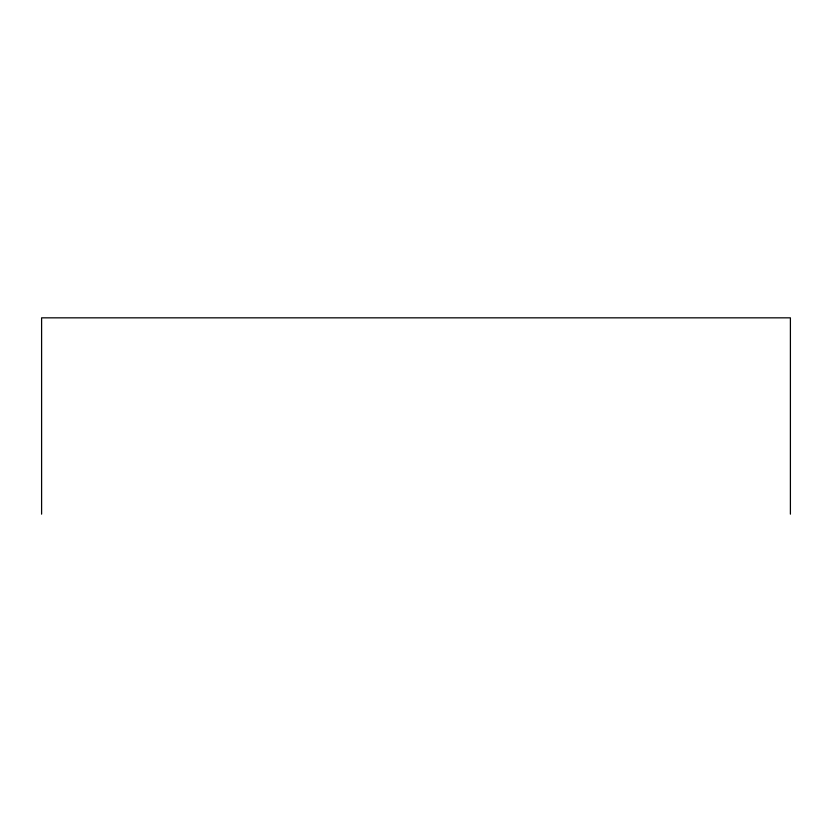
<?xml version="1.0" encoding="UTF-8"?>
<svg xmlns="http://www.w3.org/2000/svg" width="832" height="832" viewBox="0 0 832 832"><rect width="100%" height="100%" fill="white"/><g stroke="black" fill="none" stroke-linecap="round" stroke-linejoin="round"><path stroke-width="1.25" d="M790.4 514.166L790.4 317.834L41.6 317.834L41.6 514.166"/></g></svg>
